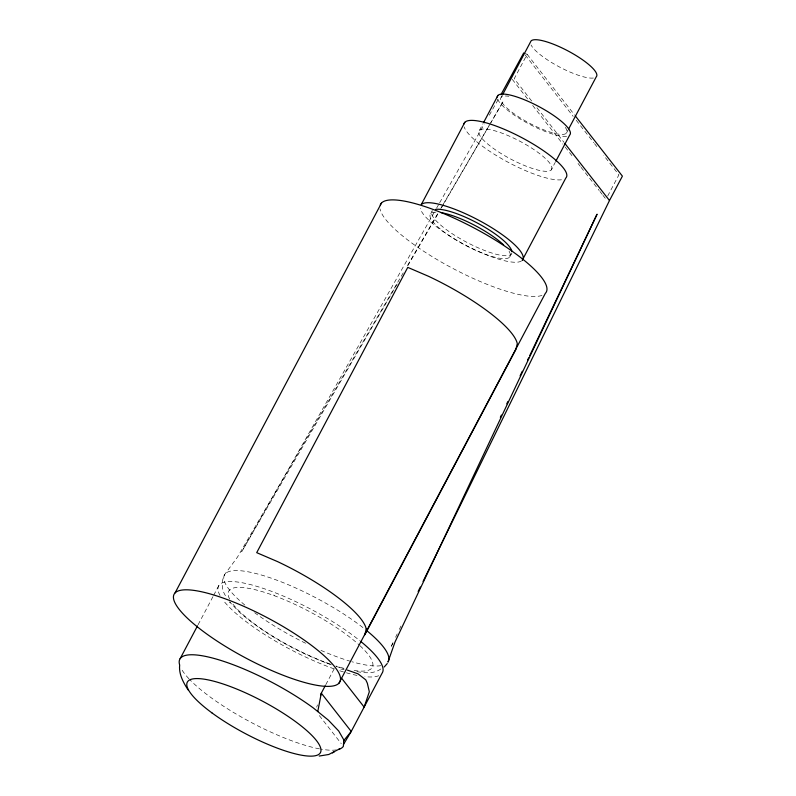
<?xml version="1.0" encoding="UTF-8"?>
<svg xmlns="http://www.w3.org/2000/svg" width="796" height="796" viewBox="0 0 796 796"><rect width="100%" height="100%" fill="white"/><g stroke="black" fill="none" stroke-linecap="round" stroke-linejoin="round"><path stroke-width="0.6" stroke-dasharray="3.98 2.98" d="M316.689 707.216L317.455 704.878M391.343 646.213L392.945 642.85M395.612 637.238L397.214 633.875M399.353 629.387L400.955 626.014M391.353 646.223L392.995 642.87M198.075 624.77L213.119 596.353M213.696 595.259L218.91 585.428M430.765 213.656L432.308 210.741A45.133 10.995 27.9 0 0 467.292 242.571A45.133 10.995 27.9 0 0 511.947 252.471M479.441 130.365L482.913 123.818M501.241 97.251L502.385 95.082M523.659 53.024L527.141 54.317L514.236 78.704L532.375 101.908M566.414 133.191L568.125 129.937M551.22 169.946A41.074 10.01 27.9 0 0 503.629 133.778A41.074 10.01 27.9 0 0 491.152 146.743A41.074 10.01 27.9 0 0 551.22 169.946L555.26 162.304M509.619 257.148L511.171 254.232M325.803 684.689L334.22 668.789M607.686 196.045L618.91 174.841L603.676 155.349M434.138 212.472L241.695 551.757L397.174 284.013M436.586 208.154L439.044 203.826M439.651 202.751L484.396 123.868M489.291 115.231L499.102 97.938M407.791 265.735L438.387 213.039M441.501 207.666L503.321 101.211L490.814 122.664M403.244 272.829L237.497 557.061L224.721 574.453C220.781 581.677 221.467 591.319 226.93 597.687M407.622 265.317L438.268 212.761M440.775 208.472L442.646 205.259M443.272 204.184L490.187 123.738M380.866 668.948C373.722 674.212 364.11 672.968 355.911 671.436M340.797 669.038L344.051 669.555M330.25 664.093A81.282 19.8 27.9 0 1 233.009 604.244A11.462 9.761 -38 0 1 229.566 601.935L240.024 612.791C266.899 635.616 298.42 652.77 331.444 664.869M336.041 666.351L344.081 668.929M328.002 663.764L326.768 662.829M527.141 54.317L574.394 114.733M525.181 54.974L573.19 116.365M576.234 120.266L593.766 142.683M594.532 143.658L596.811 146.583M536.912 107.709L564.145 142.524M512.256 79.341L528.136 99.649M532.673 105.45L562.931 144.146M565.18 147.021L573.498 157.658M578.025 163.459L580.294 166.354M581.05 167.319L599.199 190.523M599.955 191.498L602.224 194.393M602.98 195.358L605.249 198.264M319.315 715.564L341.265 743.633M273.804 594.93L274.272 595.687M378.697 675.714A92.664 22.577 27.9 0 1 364.916 676.67M357.006 675.416A92.664 22.577 27.9 0 1 339.036 670.54M334.161 668.879A92.664 22.577 27.9 0 1 223.567 600.741M220.034 595.498A92.664 22.577 27.9 0 1 261.337 587.766A92.664 22.577 27.9 0 1 360.16 640.969M336.34 749.892A92.664 22.577 27.9 0 1 320.639 749.086M319.455 748.867A92.664 22.577 27.9 0 1 189.766 679.625M188.96 678.779A92.664 22.577 27.9 0 1 181.269 668.72M380.916 665.695A92.664 22.577 27.9 0 1 351.852 661.725M350.718 661.396A92.664 22.577 27.9 0 1 320.927 650.372M305.614 643.268A92.664 22.577 27.9 0 1 254.65 612.721M244.84 605.069A92.664 22.577 27.9 0 1 249.228 572.016A92.664 22.577 27.9 0 1 364.061 628.462M359.921 645.655A81.282 19.8 27.9 0 1 352.847 670.262M343.345 668.162A81.282 19.8 27.9 0 1 335.912 665.993M229.636 599.109A81.282 19.8 27.9 0 1 270.988 594.503A81.282 19.8 27.9 0 1 358.926 644.74M509.052 251.257A45.133 10.995 27.9 0 1 464.098 244.611A45.133 10.995 27.9 0 1 436.218 212.154M521.47 260.959A57.8 14.079 27.9 0 1 466.605 245.695A57.8 14.079 27.9 0 1 420.338 208.313M541.976 295.396A93.759 22.845 27.9 0 1 451.601 267.755A93.759 22.845 27.9 0 1 380.05 208.96M566.623 136.275A41.074 10.01 27.9 0 1 527.798 123.34A41.074 10.01 27.9 0 1 497.53 98.883M561.488 179.777A57.8 14.079 27.9 0 1 506.515 161.399A57.8 14.079 27.9 0 1 464.168 126.912M565.309 127.39A37.293 9.084 27.9 0 1 527.29 122.017A37.293 9.084 27.9 0 1 508.883 96.266M593.418 78.028A37.293 9.084 27.9 0 1 559.24 66.864A37.293 9.084 27.9 0 1 531.032 44.914"/><path stroke-width="1.19" d="M317.773 711.554L321.305 693.177L325.236 685.754M320.539 695.515L321.305 693.177L351.235 731.444L343.494 744.459M500.346 417.303L501.42 415.054M506.763 403.831L507.828 401.592M520.116 375.782L522.256 371.294M527.599 360.071L528.673 357.832M529.738 355.583L597.07 214.194L395.005 642.034L387.941 662.123A92.664 22.577 27.9 0 0 366.906 630.75M418.129 591.498L420.318 587.03M423.054 581.448L609.487 200.522L622.402 176.135L575.15 115.709M175.06 592.92L381.513 203M180.145 658.65L197.498 625.865M464.834 122.305L421.243 204.632A57.8 14.079 27.9 0 1 481.879 221.955A57.8 14.079 27.9 0 1 522.236 260.332L565.827 178.006A57.8 14.079 27.9 0 0 522.146 137.827A57.8 14.079 27.9 0 0 463.939 123.917M483.49 122.723L497.938 95.43M523.659 53.024L500.943 94.694M502.963 94.008L531.051 40.944A37.293 9.084 27.9 0 1 570.175 52.118A37.293 9.084 27.9 0 1 596.224 76.884L568.702 128.862M555.837 161.21L569.717 135.012A41.074 10.01 27.9 0 0 537.867 106.037A41.074 10.01 27.9 0 0 497.231 97.032M338.897 683.267A93.759 22.845 27.9 0 0 230.263 600.721A93.759 22.845 27.9 0 0 201.776 630.303A93.759 22.845 27.9 0 0 338.897 683.267L545.34 293.356A93.759 22.845 27.9 0 0 475.57 228.76A93.759 22.845 27.9 0 0 380.249 205.03M387.274 663.536L384.179 667.018M343.564 740.817L351.235 731.444L382.13 673.098A92.664 22.577 27.9 0 0 361.095 641.725M319.216 756.051L328.798 754.479L340.011 748.648M332.39 752.926L334.101 751.971M347.305 670.073L358.041 673.844L365.782 679.864L367.344 683.237L369.324 691.784L364.15 707.057L341.703 678.361M564.901 143.499L609.487 200.522M188.085 689.913C183.359 682.53 178.652 674.162 179.667 665.028A92.664 22.577 27.9 0 1 222.034 660.819A92.664 22.577 27.9 0 1 313.435 708.042L328.34 720.121L338.708 731.007L343.832 739.932L343.365 746.32A92.664 22.577 27.9 0 1 338.698 749.364M435.701 209.358A45.133 10.995 27.9 0 1 479.65 224.263A45.133 10.995 27.9 0 1 511.868 251.357M441.014 212.612A45.133 10.995 27.9 0 1 503.669 244.959M366.23 629.009L364.807 634.8L515.858 349.524L517.281 343.723A93.759 22.845 27.9 0 0 428.576 276.321L407.761 267.376L256.71 552.663L277.525 561.598A93.759 22.845 27.9 0 1 366.23 629.009M211.865 712.828A75.312 18.348 27.9 0 0 320.211 752.976A75.312 18.348 27.9 0 0 229.556 686.252A75.312 18.348 27.9 0 0 211.865 712.828"/></g></svg>
